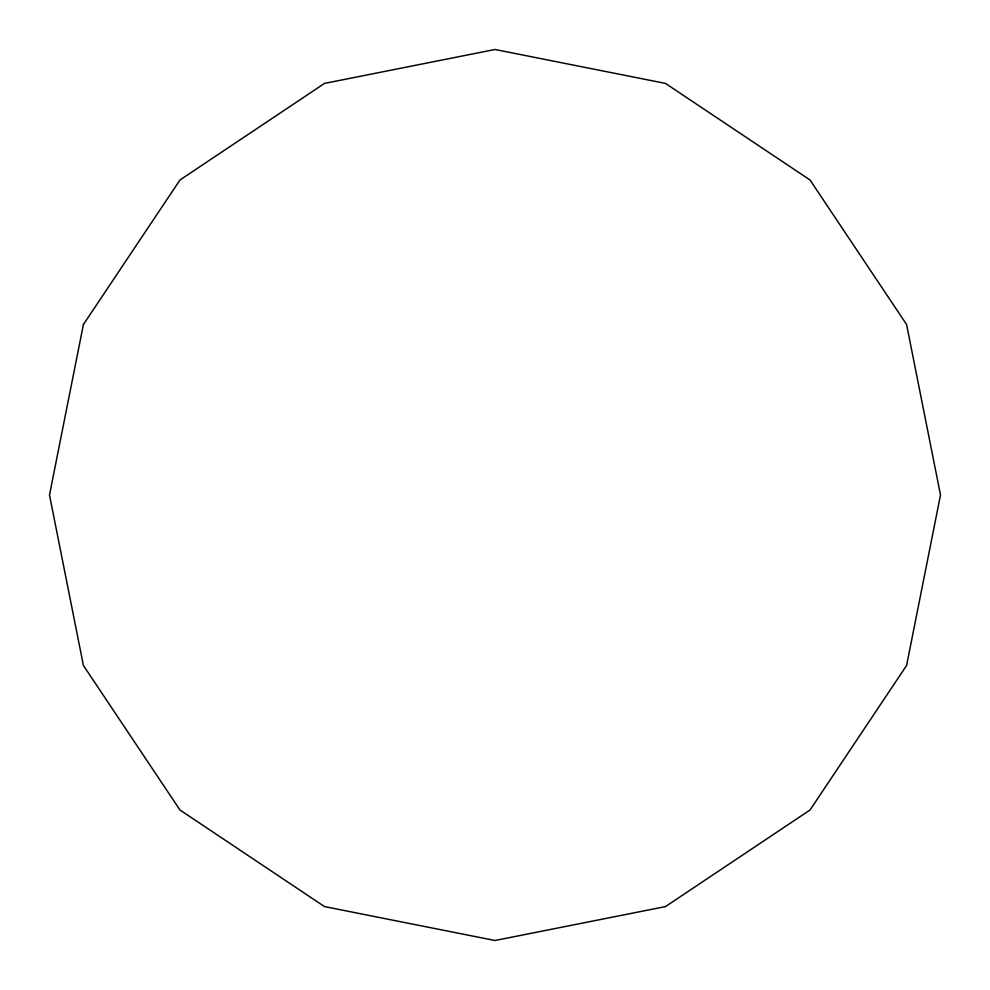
<?xml version="1.0" encoding="UTF-8"?>
<svg xmlns="http://www.w3.org/2000/svg" width="990" height="990" viewBox="0 0 990 990"><rect width="100%" height="100%" fill="white"/><g stroke="black" fill="none" stroke-linecap="round" stroke-linejoin="round"><path stroke-width="1.49" d="M83.408 324.51L49.5 495L83.408 665.49L179.982 810.018L324.51 906.593L495 940.5L665.49 906.593L810.018 810.018L906.593 665.49L940.5 495L906.593 324.51L810.018 179.982L665.49 83.408L495 49.5L324.51 83.408L179.982 179.982L83.408 324.51"/></g></svg>
